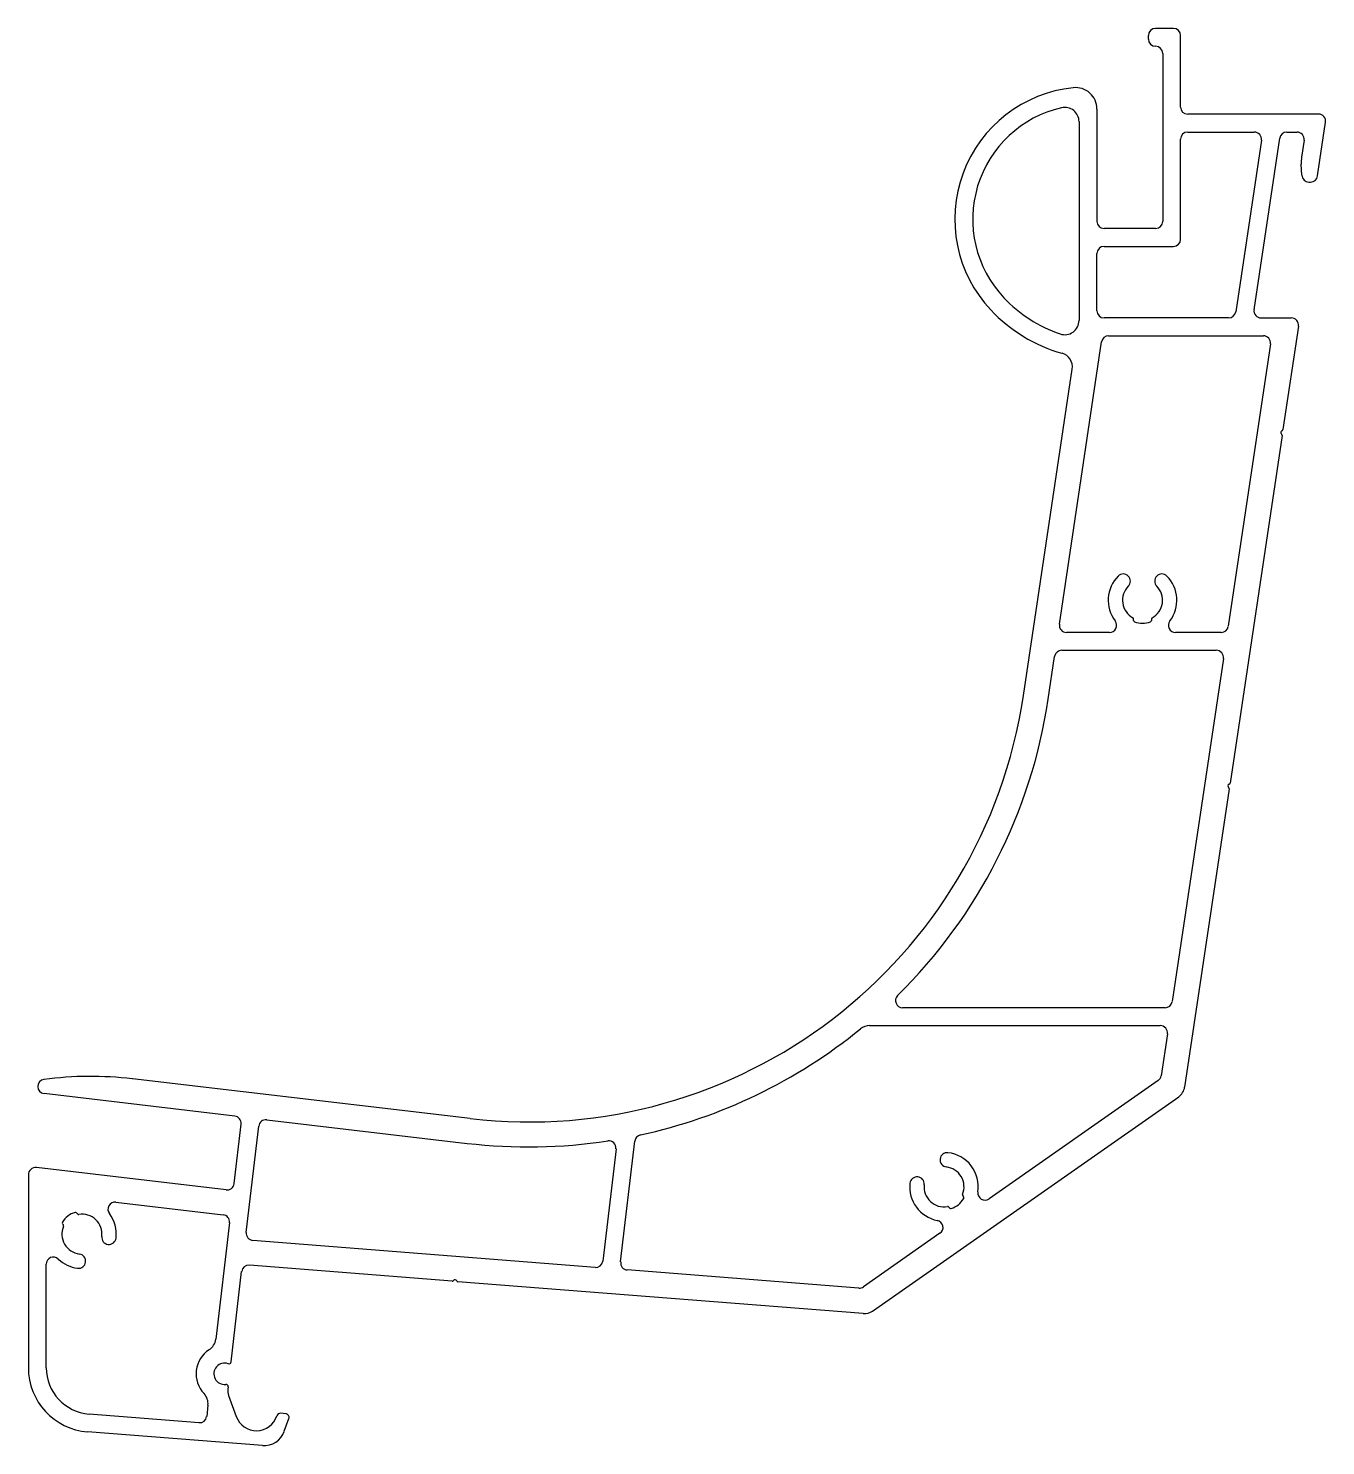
# Model space of a CAD drawing. Extents: x 1799 to 1981, y 2232 to 2431.
import ezdxf

# ---------------------------------------------------------------- set-up
doc = ezdxf.new("R2010")
doc.units = 0
doc.layers.get('0').update_dxf_attribs({"linetype": 'CONTINUOUS'})

msp = doc.modelspace()

# ---------------------------------------------------------------- linework, layer by layer
for p, q in [((1959.46, 2430.72), (1956.96, 2430.72)), ((1955.96, 2429.22), (1955.96, 2429.72)), ((1960.46, 2419.72), (1960.46, 2429.72)), ((1957.96, 2427.22), (1957.96, 2403.72)), ((1948.76, 2419.44), (1948.76, 2403.72)), ((1946.26, 2417.67), (1946.26, 2389.87)), ((1979.76, 2418.72), (1961.46, 2418.72)), ((1979.62, 2410.08), (1980.75, 2417.58)), ((1960.46, 2401.22), (1960.46, 2415.22)), ((1961.46, 2416.22), (1970.77, 2416.22)), ((1971.76, 2415.08), (1968.17, 2391.08)), ((1970.75, 2391.37), (1974.33, 2415.37)), ((1975.32, 2416.22), (1976.75, 2416.22)), ((1977.74, 2415.08), (1977.39, 2412.72)), ((1977.43, 2410.17), (1977.34, 2411.72)), ((1978.42, 2409.22), (1978.64, 2409.22)), ((1956.96, 2402.72), (1949.76, 2402.72)), ((1948.76, 2391.22), (1948.76, 2399.22)), ((1949.76, 2400.22), (1959.46, 2400.22)), ((1967.18, 2390.22), (1949.76, 2390.22)), ((1971.73, 2390.22), (1975.95, 2390.22)), ((1976.94, 2389.08), (1974.78, 2374.59)), ((1950.4, 2387.72), (1972.04, 2387.72)), ((1943.51, 2347.37), (1949.41, 2386.87)), ((1973.03, 2386.58), (1967.13, 2347.08)), ((1938.48, 2337.4), (1945.3, 2383.05)), ((1974.66, 2373.79), (1967.39, 2325.14)), ((1953.89, 2347.91), (1953.89, 2348.1)), ((1956.39, 2348.1), (1956.39, 2347.91)), ((1950.51, 2346.22), (1944.5, 2346.22)), ((1966.14, 2346.22), (1959.76, 2346.22)), ((1943.83, 2343.72), (1965.46, 2343.72)), ((1941.94, 2336.88), (1942.84, 2342.87)), ((1966.45, 2342.58), (1959.28, 2294.58)), ((1967.27, 2324.34), (1961.03, 2282.62)), ((1958.29, 2293.72), (1921.58, 2293.72)), ((1916.95, 2291.22), (1957.62, 2291.22)), ((1958.61, 2290.08), (1957.73, 2284.2)), ((1861.08, 2278.23), (1813.82, 2283.78)), ((1957.31, 2283.53), (1933.68, 2266.99)), ((1828.15, 2278.57), (1801.46, 2281.71)), ((1917.37, 2251.29), (1960.2, 2281.28)), ((1832.62, 2278.05), (1860.67, 2274.75)), ((1828.04, 2269.12), (1829.02, 2277.46)), ((1829.76, 2262.28), (1831.51, 2277.17)), ((1882.13, 2258.16), (1884.12, 2275.07)), ((1881.48, 2273.98), (1879.63, 2258.28)), ((1799.27, 2270.37), (1799.27, 2243.37)), ((1826.93, 2268.24), (1800.39, 2271.36)), ((1811.52, 2266.53), (1826.52, 2264.77)), ((1929.99, 2267.41), (1930.11, 2267.26)), ((1806.02, 2265.04), (1806.14, 2264.89)), ((1928.16, 2265.7), (1928.04, 2265.84)), ((1804.17, 2263.35), (1804.05, 2263.5)), ((1827.4, 2263.66), (1825.48, 2247.34)), ((1926.8, 2262.17), (1916.1, 2254.67)), ((1878.56, 2257.4), (1830.67, 2261.17)), ((1801.77, 2243.37), (1801.77, 2257.85)), ((1827.63, 2244.18), (1829.11, 2256.82)), ((1858.56, 2255.46), (1830.19, 2257.7)), ((1915.45, 2254.5), (1883.05, 2257.05)), ((1916.07, 2250.94), (1859.36, 2255.4)), ((1827.22, 2240.7), (1827.18, 2240.39)), ((1827.29, 2239.47), (1828.36, 2236.53)), ((1823.15, 2235.68), (1807.76, 2236.89)), ((1824.4, 2238.12), (1824.22, 2236.56)), ((1835.28, 2236.93), (1834.55, 2236.99)), ((1832.01, 2232.48), (1807.56, 2234.4)), ((1835.07, 2234.47), (1835.71, 2236.27))]:
    msp.add_line(p, q)
for centre, radius, start, end in [((1956.96, 2429.72), 1, 90, 180), ((1959.46, 2429.72), 1, 0, 90), ((1956.96, 2429.22), 1, 180, 270), ((1956.96, 2427.22), 1, 0, 90), ((1947.38, 2404.02), 18.5, 96.0004, 223.2918), ((1945.76, 2419.44), 3, 0, 96.0004), ((1947.38, 2404.02), 16, 102.8781, 223.2918), ((1944.26, 2417.67), 2, 0, 102.8781), ((1961.46, 2419.72), 1, 180, 270), ((1979.76, 2417.72), 1, 351.5, 90), ((1961.46, 2415.22), 1, 90, 180), ((1970.77, 2415.22), 1, 351.5, 90), ((1975.32, 2415.22), 1, 90, 171.5), ((1976.75, 2415.22), 1, 351.5, 90), ((1982.34, 2411.98), 5, 171.5, 183.0207), ((1978.42, 2410.22), 1, 183.0207, 270), ((1978.64, 2410.22), 1, 270, 351.5), ((1949.76, 2403.72), 1, 180, 270), ((1956.96, 2403.72), 1, 270, 0), ((1959.46, 2401.22), 1, 270, 360), ((1949.76, 2399.22), 1, 90, 180), ((1949.92, 2406.42), 19.5, 223.2918, 251.1025), ((1949.92, 2406.42), 22, 223.2918, 254.044), ((1949.76, 2391.22), 1, 180, 270), ((1967.18, 2391.22), 1, 270, 351.5), ((1971.73, 2391.22), 1, 171.5, 270), ((1944.26, 2389.87), 2, 251.1025, 0), ((1975.95, 2389.22), 1, 351.5, 90), ((1950.4, 2386.72), 1, 90, 171.5), ((1972.04, 2386.72), 1, 351.5, 90), ((1943.33, 2383.35), 2, 351.5, 74.044), ((1974.72, 2374.19), 0.25, 107.8878, 235.1122), ((1974.46, 2373.82), 0.2, 351.5, 55.1122), ((1974.58, 2374.62), 0.2, 287.8878, 351.5), ((1955.14, 2350.72), 4.8, 135.2575, 217.1173), ((1952.44, 2353.4), 1, 315.2575, 135.2575), ((1957.84, 2353.4), 1, 44.7425, 224.7425), ((1955.14, 2350.72), 4.8, 322.8827, 44.7425), ((1955.14, 2350.72), 2.8, 135.2575, 241.0967), ((1955.14, 2350.72), 2.8, 298.9033, 44.7425), ((1944.5, 2347.22), 1, 171.5, 270), ((1950.51, 2347.22), 1, 270, 37.1173), ((1953.69, 2348.1), 0.2, 0, 61.0966), ((1954.09, 2347.91), 0.2, 180, 249.5127), ((1955.14, 2350.72), 3.2, 249.5127, 290.4873), ((1956.19, 2347.91), 0.2, 290.4873, 360), ((1956.59, 2348.1), 0.2, 118.9033, 180), ((1959.76, 2347.22), 1, 142.8827, 270), ((1966.14, 2347.22), 1, 270, 351.5), ((1943.83, 2342.72), 1, 90, 171.5), ((1965.46, 2342.72), 1, 351.5, 90), ((1869.25, 2347.75), 70, 263.3, 351.5), ((1869.25, 2347.75), 73.5, 314.6236, 351.5), ((1967.33, 2324.74), 0.25, 107.8878, 235.1122), ((1967.07, 2324.37), 0.2, 351.5, 55.1122), ((1967.19, 2325.17), 0.2, 287.8878, 351.5), ((1921.58, 2294.72), 1, 134.6236, 270), ((1958.29, 2294.72), 1, 270, 351.5), ((1869.25, 2347.75), 73.5, 282.2944, 309.1807), ((1916.95, 2289.22), 2, 90, 129.1807), ((1957.62, 2290.22), 1, 351.5, 90), ((1807.98, 2234.12), 50, 83.3, 97.5134), ((1956.74, 2284.35), 1, 305, 351.5), ((1801.58, 2282.7), 1, 97.5134, 263.3), ((1959.05, 2282.92), 2, 305, 351.5), ((1828.03, 2277.58), 1, 353.3, 83.3), ((1832.5, 2277.05), 1, 83.3, 173.3), ((1869.25, 2347.75), 73.5, 263.3, 278.6713), ((1880.48, 2274.1), 1, 353.3, 98.6713), ((1885.11, 2274.96), 1, 102.2945, 173.3), ((1927.81, 2272.45), 1, 83.4825, 263.4825), ((1927.37, 2268.67), 4.8, 351.3972, 83.4825), ((1800.27, 2270.37), 1, 83.3, 180), ((1923.6, 2269.07), 1, 353.9975, 173.9975), ((1927.37, 2268.67), 2.8, 337.6433, 83.4825), ((1827.05, 2269.23), 1, 263.3, 353.3), ((1927.37, 2268.67), 4.8, 173.9975, 258.6028), ((1927.37, 2268.67), 2.8, 173.9975, 279.8367), ((1811.41, 2265.53), 1, 83.3, 216.9028), ((1927.37, 2268.67), 3.2, 288.2527, 329.2273), ((1930.15, 2267.53), 0.2, 157.6433, 218.74), ((1929.95, 2267.14), 0.2, 329.2273, 38.74), ((1933.11, 2267.81), 1, 171.3972, 305), ((1806.77, 2262.05), 3.2, 107.5276, 148.5023), ((1805.87, 2264.91), 0.2, 38.015, 107.5276), ((1806.29, 2265.01), 0.2, 218.015, 279.1116), ((1806.77, 2262.05), 2.8, 353.2725, 99.1116), ((1806.77, 2262.05), 4.8, 353.2725, 36.9028), ((1826.41, 2263.77), 1, 353.3, 83.3), ((1927.89, 2265.72), 0.2, 38.74, 99.8366), ((1928.31, 2265.82), 0.2, 218.74, 288.2527), ((1806.77, 2262.05), 2.8, 156.9183, 262.7574), ((1804.21, 2263.62), 0.2, 148.5023, 218.015), ((1804.01, 2263.23), 0.2, 336.9183, 38.015), ((1830.75, 2262.17), 1, 173.3, 265.5), ((1926.23, 2262.99), 1, 305, 78.6028), ((1810.54, 2261.61), 1, 173.2725, 353.2725), ((1802.77, 2257.85), 1, 46.3972, 180), ((1806.77, 2262.05), 4.8, 226.3972, 262.7574), ((1806.29, 2258.28), 1, 262.7574, 82.7574), ((1878.64, 2258.4), 1, 265.5, 353.3), ((1883.13, 2258.04), 1, 173.3, 265.5), ((1830.11, 2256.7), 1, 85.5, 173.3), ((1858.57, 2255.66), 0.2, 265.5, 329.1121), ((1858.96, 2255.43), 0.25, 21.8879, 149.1122), ((1859.38, 2255.6), 0.2, 201.8878, 265.4999), ((1915.53, 2255.49), 1, 265.5, 305), ((1916.23, 2252.93), 2, 265.5, 305), ((1823.5, 2247.58), 2, 302.5965, 353.3), ((1826.73, 2242.52), 4, 122.5965, 224.0035), ((1808.27, 2243.37), 9, 180, 265.5), ((1808.27, 2243.37), 6.5, 180, 265.5), ((1826.73, 2242.52), 1.5, 70.4604, 276.1396), ((1827.33, 2244.22), 0.3, 250.4604, 353.3), ((1826.92, 2240.73), 0.3, 353.3, 96.1396), ((1829.17, 2240.16), 2, 173.3, 199.9958), ((1822.41, 2238.35), 2, 353.3, 44.0035), ((1823.22, 2236.68), 1, 265.5, 353.3), ((1831.18, 2237.56), 3, 199.9958, 342.287), ((1834.52, 2236.49), 0.5, 85.5, 162.2869), ((1835.24, 2236.43), 0.5, 340.5, 85.5), ((1832.24, 2235.47), 3, 265.5, 340.5)]:
    msp.add_arc(centre, radius, start, end)

doc.saveas('drawing.dxf')
